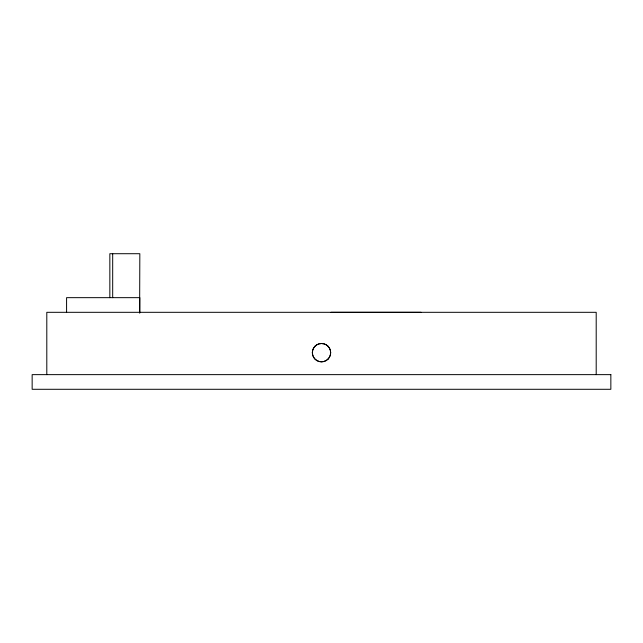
<?xml version="1.0" encoding="UTF-8"?>
<svg xmlns="http://www.w3.org/2000/svg" width="643" height="643" viewBox="0 0 643 643"><rect width="100%" height="100%" fill="white"/><g stroke="black" fill="none" stroke-linecap="round" stroke-linejoin="round"><path stroke-width="0.96" d="M139.627 312.948L139.828 253.712L109.84 253.712L109.84 297.661M421.02 312.313L331.089 312.313M139.836 312.948L139.828 297.661L66.583 297.661L66.583 312.313M596.198 374.636L596.198 312.313L46.802 312.313L46.802 374.636M112.686 253.712L112.686 297.661M610.85 374.636L32.15 374.636L32.15 389.288L610.85 389.288L610.85 374.636M327.994 359.132A9.163 9.147 -90 0 0 323.871 343.812A9.163 9.147 -90 0 0 312.691 355.049A9.163 9.147 -90 0 0 327.994 359.132M316.919 360.594A9.155 9.155 0 0 0 330.655 352.661A9.155 9.155 0 0 0 316.919 344.736A9.155 9.155 0 0 0 316.919 360.594"/></g></svg>
